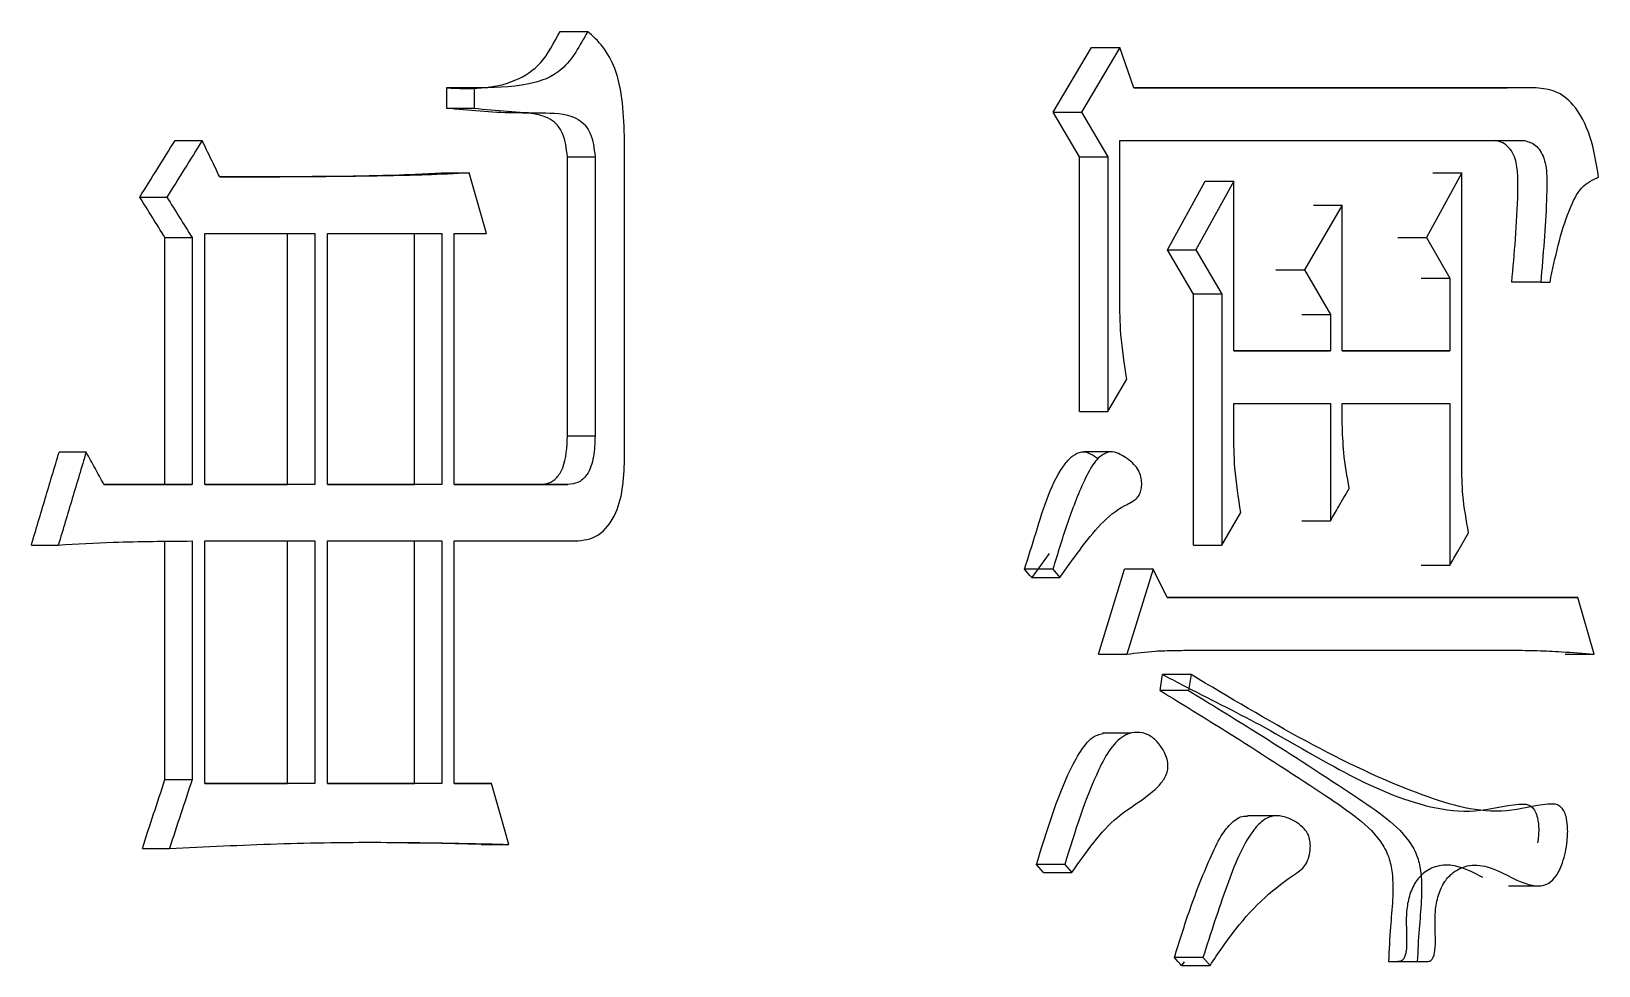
# Model space of a CAD drawing. Header units: millimetres. Extents: x 2003 to 4439, y 563 to 2285.
# Drawn here: x 2873.78 to 2877.974, y 727.521 to 730.019 of the extents above; entities that cross this region are included whole.
import ezdxf

# ---------------------------------------------------------------- set-up
doc = ezdxf.new("R2010")
doc.units = ezdxf.units.MM

msp = doc.modelspace()

# ---------------------------------------------------------------- linework, layer by layer
at = {"color": 7, "linetype": 'Continuous', "lineweight": 25}
for p, q in [((2875.1948, 730.0193), (2875.2688, 730.0193)), ((2876.5144, 729.803), (2876.6165, 729.9761)), ((2876.6923, 729.9761), (2876.5901, 729.803)), ((2876.6165, 729.9761), (2876.6923, 729.9761)), ((2876.7306, 729.8679), (2876.6923, 729.9761)), ((2874.965, 729.8679), (2874.8914, 729.8679)), ((2874.8914, 729.8679), (2874.8914, 729.8138)), ((2874.965, 729.8679), (2874.965, 729.8138)), ((2877.8066, 729.8679), (2876.7306, 729.8679)), ((2876.7306, 729.8679), (2877.7293, 729.8679)), ((2877.8066, 729.8679), (2877.7294, 729.8679)), ((2874.8914, 729.8138), (2874.965, 729.8138)), ((2876.5144, 729.803), (2876.5901, 729.803)), ((2876.5846, 729.684), (2876.5144, 729.803)), ((2876.5901, 729.803), (2876.6604, 729.684)), ((2874.1646, 729.7272), (2874.2372, 729.7272)), ((2875.3675, 728.8835), (2875.3675, 729.7273)), ((2876.6923, 729.7273), (2877.7755, 729.7273)), ((2876.6923, 729.3054), (2876.6923, 729.7273)), ((2875.2146, 729.6842), (2875.2886, 729.6842)), ((2875.2146, 728.9376), (2875.2146, 729.6842)), ((2875.2886, 729.6842), (2875.2886, 728.9376)), ((2876.5846, 729.684), (2876.6604, 729.684)), ((2876.5846, 729.0025), (2876.5846, 729.684)), ((2876.6604, 729.684), (2876.6604, 729.0025)), ((2874.8781, 729.6407), (2874.9517, 729.6407)), ((2877.6074, 729.6407), (2877.5136, 729.4677)), ((2877.5304, 729.6407), (2877.6074, 729.6407)), ((2877.6074, 728.8619), (2877.6074, 729.6407)), ((2876.8199, 729.4352), (2876.9212, 729.6191)), ((2876.9975, 729.6191), (2876.896, 729.4352)), ((2876.9212, 729.6191), (2876.9975, 729.6191)), ((2876.9975, 729.1648), (2876.9975, 729.6191)), ((2874.0704, 729.5758), (2874.143, 729.5758)), ((2877.2878, 729.5542), (2877.187, 729.3811)), ((2877.2112, 729.5542), (2877.2878, 729.5542)), ((2877.2878, 729.1648), (2877.2878, 729.5542)), ((2874.1377, 729.4676), (2874.2103, 729.4676)), ((2874.1377, 728.8078), (2874.1377, 729.4676)), ((2874.2103, 729.4676), (2874.2103, 728.8078)), ((2874.244, 728.8078), (2874.244, 729.4784)), ((2874.244, 729.4784), (2874.539, 729.4784)), ((2874.4659, 728.8078), (2874.4659, 729.4784)), ((2874.539, 729.4784), (2874.539, 728.8078)), ((2874.5724, 729.4784), (2874.8788, 729.4785)), ((2874.5724, 728.8078), (2874.5724, 729.4784)), ((2874.8053, 728.8078), (2874.8053, 729.4785)), ((2874.8788, 729.4785), (2874.8788, 728.8078)), ((2874.9119, 729.4785), (2874.9981, 729.4785)), ((2874.9119, 728.8078), (2874.9119, 729.4785)), ((2877.4368, 729.4677), (2877.5136, 729.4677)), ((2877.5136, 729.4677), (2877.5761, 729.3595)), ((2876.8199, 729.4352), (2876.896, 729.4352)), ((2876.8896, 729.3162), (2876.8199, 729.4352)), ((2876.896, 729.4352), (2876.9658, 729.3162)), ((2877.1105, 729.3811), (2877.187, 729.3811)), ((2877.187, 729.3811), (2877.2563, 729.2621)), ((2877.4992, 729.3595), (2877.5761, 729.3595)), ((2877.5761, 729.3595), (2877.5761, 729.1648)), ((2877.819, 729.3487), (2877.7418, 729.3487)), ((2877.819, 729.3487), (2877.8438, 729.3487)), ((2876.9658, 729.3162), (2876.8896, 729.3162)), ((2876.8896, 728.6455), (2876.8896, 729.3162)), ((2876.9658, 729.3162), (2876.9658, 728.6455)), ((2877.1798, 729.2621), (2877.2563, 729.2621)), ((2877.2563, 729.2621), (2877.2563, 729.1648)), ((2877.2563, 729.1648), (2876.9975, 729.1648)), ((2876.9975, 729.1648), (2877.1798, 729.1648)), ((2877.1798, 729.1648), (2877.2563, 729.1648)), ((2877.5761, 729.1648), (2877.2878, 729.1648)), ((2877.2878, 729.1648), (2877.4991, 729.1648)), ((2877.4992, 729.1648), (2877.5761, 729.1648)), ((2876.6604, 729.0025), (2876.7115, 729.089)), ((2876.5846, 729.0025), (2876.6604, 729.0025)), ((2876.9975, 729.0241), (2877.2563, 729.0241)), ((2876.9975, 728.9484), (2876.9975, 729.0241)), ((2877.2563, 729.0241), (2877.2563, 728.7104)), ((2877.2878, 729.0241), (2877.5761, 729.0241)), ((2877.2878, 728.9701), (2877.2878, 729.0241)), ((2877.5761, 729.0241), (2877.5761, 728.5915)), ((2875.2146, 728.9376), (2875.2886, 728.9376)), ((2873.9269, 728.8943), (2873.8546, 728.8943)), ((2876.6725, 728.8947), (2876.5961, 728.8947)), ((2874.2103, 728.8078), (2873.9742, 728.8078)), ((2873.9742, 728.8078), (2874.1377, 728.8078)), ((2874.1377, 728.8078), (2874.2103, 728.8078)), ((2874.539, 728.8078), (2874.244, 728.8078)), ((2874.244, 728.8078), (2874.4659, 728.8078)), ((2874.539, 728.8078), (2874.4659, 728.8078)), ((2874.8788, 728.8078), (2874.5724, 728.8078)), ((2874.5724, 728.8078), (2874.8053, 728.8078)), ((2874.8788, 728.8078), (2874.8053, 728.8078)), ((2875.2161, 728.8078), (2874.9119, 728.8078)), ((2874.9119, 728.8078), (2875.1422, 728.8078)), ((2875.1422, 728.8078), (2875.2161, 728.8078)), ((2876.9658, 728.6455), (2877.0165, 728.7321)), ((2877.1798, 728.7104), (2877.2563, 728.7104)), ((2873.7802, 728.6455), (2873.8524, 728.6455)), ((2874.1377, 728.0181), (2874.1377, 728.6563)), ((2874.2103, 728.6563), (2874.2103, 728.0181)), ((2874.244, 728.0073), (2874.244, 728.6563)), ((2874.244, 728.6563), (2874.539, 728.6563)), ((2874.4659, 728.0073), (2874.4659, 728.6563)), ((2874.539, 728.6563), (2874.539, 728.0073)), ((2874.5724, 728.0073), (2874.5724, 728.6563)), ((2874.5724, 728.6563), (2874.8788, 728.6563)), ((2874.8053, 728.0073), (2874.8053, 728.6563)), ((2874.8788, 728.6563), (2874.8788, 728.0073)), ((2874.9119, 728.6563), (2875.2359, 728.6563)), ((2874.9119, 728.0073), (2874.9119, 728.6563)), ((2876.5037, 728.6225), (2876.4569, 728.559)), ((2876.8896, 728.6455), (2876.9658, 728.6455)), ((2876.5133, 728.5806), (2876.4377, 728.5806)), ((2876.6356, 728.3535), (2876.7056, 728.5806)), ((2876.7816, 728.5806), (2876.7056, 728.5806)), ((2876.7816, 728.5806), (2876.7115, 728.3535)), ((2876.8197, 728.5049), (2876.7816, 728.5806)), ((2877.4992, 728.5915), (2877.5761, 728.5915)), ((2876.4569, 728.559), (2876.5325, 728.559)), ((2877.9182, 728.5049), (2876.8197, 728.5049)), ((2876.8197, 728.5049), (2877.8408, 728.5049)), ((2877.8409, 728.5049), (2877.9182, 728.5049)), ((2877.9616, 728.3535), (2877.9182, 728.5049)), ((2876.6356, 728.3535), (2876.7115, 728.3535)), ((2876.8896, 728.3643), (2877.7444, 728.3643)), ((2877.6673, 728.3643), (2877.7444, 728.3643)), ((2877.8842, 728.3535), (2877.9616, 728.3535)), ((2876.8008, 728.2561), (2876.8072, 728.2994)), ((2876.8833, 728.2994), (2876.8072, 728.2994)), ((2876.8833, 728.2994), (2876.8769, 728.2561)), ((2876.8769, 728.2561), (2876.8008, 728.2561)), ((2876.7223, 728.1425), (2876.6464, 728.1425)), ((2874.1377, 728.0181), (2874.2103, 728.0181)), ((2874.539, 728.0073), (2874.244, 728.0073)), ((2874.244, 728.0073), (2874.4659, 728.0073)), ((2874.539, 728.0073), (2874.4659, 728.0073)), ((2874.8788, 728.0073), (2874.5724, 728.0073)), ((2874.5724, 728.0073), (2874.8053, 728.0073)), ((2874.8788, 728.0073), (2874.8053, 728.0073)), ((2875.0113, 728.0073), (2874.9119, 728.0073)), ((2874.9119, 728.0073), (2874.9377, 728.0073)), ((2874.9377, 728.0073), (2875.0113, 728.0073)), ((2877.1114, 727.9214), (2877.0345, 727.9214)), ((2874.0772, 727.8342), (2874.1497, 727.8342)), ((2874.9839, 727.845), (2875.0577, 727.845)), ((2876.4888, 727.7693), (2876.4697, 727.791)), ((2876.5453, 727.791), (2876.5645, 727.7693)), ((2876.4888, 727.7693), (2876.5645, 727.7693)), ((2877.733, 727.7338), (2877.8107, 727.7338)), ((2876.915, 727.5422), (2876.8388, 727.5422)), ((2876.8651, 727.5308), (2876.8578, 727.5206)), ((2877.4368, 727.5314), (2877.5136, 727.5314)), ((2876.8578, 727.5206), (2876.934, 727.5206))]:
    msp.add_line(p, q, dxfattribs=at)
at = {"color": 7, "linetype": 'Continuous', "lineweight": 25, "flags": 128}
for points in [[(2874.9981, 729.4785), (2874.9749, 729.5596), (2874.9517, 729.6407)], [(2876.4569, 728.559), (2876.4521, 728.5644), (2876.4473, 728.5698), (2876.4377, 728.5806)], [(2876.5133, 728.5806), (2876.5229, 728.5698), (2876.5325, 728.559)], [(2875.0577, 727.845), (2875.0345, 727.9262), (2875.0113, 728.0073)], [(2876.5453, 727.791), (2876.5173, 727.791), (2876.4935, 727.791), (2876.4697, 727.791)], [(2876.8579, 727.5206), (2876.853, 727.5261), (2876.8482, 727.5316), (2876.8389, 727.5422)], [(2876.915, 727.5422), (2876.9198, 727.5367), (2876.9269, 727.5286), (2876.934, 727.5206)], [(2877.4118, 727.5314), (2877.4402, 727.5314), (2877.4886, 727.5314)]]:
    msp.add_lwpolyline(points, dxfattribs=at)
at = {"color": 7, "linetype": 'Continuous', "lineweight": 25}
for points, knots in [([(2874.8914, 729.8679), (2874.954, 729.8657), (2875.0415, 729.8627), (2875.148, 729.9294), (2875.179, 729.989), (2875.1948, 730.0193)], [0, 0, 0, 0, 0.552607, 0.772172, 1, 1, 1, 1]), ([(2875.2688, 730.0193), (2875.2479, 729.9812), (2875.2069, 729.9064), (2875.0927, 729.8694), (2875.0134, 729.8684), (2874.965, 729.8679)], [0, 0, 0, 0, 0.287877, 0.565058, 1, 1, 1, 1]), ([(2875.3675, 729.7273), (2875.3653, 729.7954), (2875.3622, 729.8895), (2875.3111, 729.9805), (2875.2828, 730.0065), (2875.2688, 730.0193)], [0, 0, 0, 0, 0.57016, 0.787713, 1, 1, 1, 1]), ([(2877.9739, 729.6299), (2877.9678, 729.667), (2877.9558, 729.7397), (2877.9133, 729.8226), (2877.8593, 729.8632), (2877.8241, 729.8663), (2877.8066, 729.8679)], [0, 0, 0, 0, 0.292671, 0.574804, 0.788903, 1, 1, 1, 1]), ([(2875.2146, 729.6842), (2875.2119, 729.706), (2875.2078, 729.7399), (2875.1857, 729.7734), (2875.1422, 729.8019), (2875.0412, 729.7989), (2874.9509, 729.8079), (2874.8914, 729.8138)], [0, 0, 0, 0, 0.11952, 0.186238, 0.251201, 0.506978, 1, 1, 1, 1]), ([(2874.965, 729.8138), (2875.0245, 729.8079), (2875.115, 729.7989), (2875.2161, 729.8019), (2875.2596, 729.7734), (2875.2818, 729.7399), (2875.2859, 729.706), (2875.2886, 729.6842)], [0, 0, 0, 0, 0.493123, 0.748949, 0.813909, 0.880596, 1, 1, 1, 1]), ([(2874.0704, 729.5758), (2874.0861, 729.601), (2874.1175, 729.6515), (2874.1489, 729.702), (2874.1646, 729.7272)], [0, 0, 0, 0, 0.499999, 1, 1, 1, 1]), ([(2874.2372, 729.7272), (2874.2215, 729.702), (2874.1901, 729.6515), (2874.1587, 729.601), (2874.143, 729.5758)], [0, 0, 0, 0, 0.499999, 1, 1, 1, 1]), ([(2874.2843, 729.6299), (2874.2765, 729.6461), (2874.2608, 729.6786), (2874.2451, 729.711), (2874.2372, 729.7272)], [0, 0, 0, 0, 0.5, 1, 1, 1, 1]), ([(2877.7417, 729.3487), (2877.745, 729.387), (2877.752, 729.467), (2877.7577, 729.5626), (2877.7582, 729.6343), (2877.7539, 729.6737), (2877.7411, 729.7007), (2877.726, 729.717), (2877.7111, 729.7244), (2877.7014, 729.7266), (2877.6983, 729.7273)], [0, 0, 0, 0, 0.268829, 0.56133, 0.664341, 0.768404, 0.830798, 0.892792, 0.965759, 1, 1, 1, 1]), ([(2877.7755, 729.7273), (2877.7856, 729.7244), (2877.8062, 729.7186), (2877.8318, 729.6804), (2877.8361, 729.624), (2877.833, 729.5136), (2877.8252, 729.4217), (2877.819, 729.3487)], [0, 0, 0, 0, 0.1108835, 0.2260486, 0.356903, 0.4892019, 1, 1, 1, 1]), ([(2874.2842, 729.6301), (2874.3378, 729.6303), (2874.4304, 729.6305), (2874.5419, 729.6313), (2874.6096, 729.6319), (2874.6435, 729.6326), (2874.6676, 729.6331), (2874.7207, 729.6342), (2874.7926, 729.6362), (2874.8546, 729.6395), (2874.8781, 729.6407)], [0, 0, 0, 0, 0.269347, 0.464835, 0.56258, 0.611452, 0.635888, 0.68476, 0.880254, 1, 1, 1, 1]), ([(2874.9517, 729.6407), (2874.9133, 729.6387), (2874.87, 729.6365), (2874.8073, 729.6345), (2874.7446, 729.6332), (2874.6673, 729.6316), (2874.5899, 729.6312), (2874.5414, 729.6308), (2874.5074, 729.6306), (2874.488, 729.6305), (2874.4759, 729.6304), (2874.4662, 729.6304), (2874.4565, 729.6304), (2874.4467, 729.6303), (2874.4346, 729.6303), (2874.4249, 729.6302), (2874.4127, 729.6302), (2874.403, 729.6302), (2874.3908, 729.6301), (2874.3811, 729.6301), (2874.3714, 729.6301), (2874.3616, 729.6301), (2874.3519, 729.63), (2874.3397, 729.63), (2874.3312, 729.63), (2874.3227, 729.63), (2874.3178, 729.63), (2874.3117, 729.6299), (2874.3069, 729.6299), (2874.302, 729.6299), (2874.2972, 729.6299), (2874.2913, 729.6299), (2874.2866, 729.6299), (2874.2843, 729.6299)], [0, 0, 0, 0, 0.174064, 0.195822, 0.282854, 0.456917, 0.543949, 0.63098, 0.674496, 0.696253, 0.718011, 0.72889, 0.739769, 0.761527, 0.772406, 0.794164, 0.805043, 0.8268, 0.837679, 0.859437, 0.870316, 0.881195, 0.902953, 0.913832, 0.93559, 0.941029, 0.951908, 0.957347, 0.968226, 0.973666, 0.979105, 0.989553, 1, 1, 1, 1]), ([(2877.8438, 729.3487), (2877.8577, 729.415), (2877.8767, 729.5067), (2877.9258, 729.6074), (2877.9581, 729.6225), (2877.9739, 729.6299)], [0, 0, 0, 0, 0.5729384, 0.7913837, 1, 1, 1, 1]), ([(2874.1377, 729.4676), (2874.1265, 729.4857), (2874.1041, 729.5217), (2874.0817, 729.5578), (2874.0704, 729.5758)], [0, 0, 0, 0, 0.5, 1, 1, 1, 1]), ([(2874.143, 729.5758), (2874.1542, 729.5578), (2874.1767, 729.5217), (2874.1991, 729.4857), (2874.2103, 729.4676)], [0, 0, 0, 0, 0.499999, 1, 1, 1, 1]), ([(2876.7115, 729.089), (2876.7051, 729.1288), (2876.6938, 729.1999), (2876.6928, 729.2731), (2876.6923, 729.3054)], [0, 0, 0, 0, 0.558835, 1, 1, 1, 1]), ([(2877.3067, 728.797), (2877.301, 728.8287), (2877.2907, 728.8854), (2877.2887, 728.9441), (2877.2878, 728.9701)], [0, 0, 0, 0, 0.558879, 1, 1, 1, 1]), ([(2875.1422, 728.8078), (2875.1499, 728.8083), (2875.1653, 728.8094), (2875.1872, 728.8241), (2875.2115, 728.8648), (2875.2133, 728.9073), (2875.2146, 728.9376)], [0, 0, 0, 0, 0.177833, 0.357864, 0.544114, 1, 1, 1, 1]), ([(2875.2886, 728.9376), (2875.288, 728.9188), (2875.2868, 728.8818), (2875.2711, 728.8339), (2875.2435, 728.81), (2875.2252, 728.8085), (2875.2161, 728.8078)], [0, 0, 0, 0, 0.293264, 0.577264, 0.790624, 1, 1, 1, 1]), ([(2877.0165, 728.7321), (2877.0102, 728.7718), (2876.9989, 728.843), (2876.9979, 728.9161), (2876.9975, 728.9484)], [0, 0, 0, 0, 0.558836, 1, 1, 1, 1]), ([(2873.7802, 728.6455), (2873.7926, 728.687), (2873.8174, 728.7699), (2873.8422, 728.8528), (2873.8546, 728.8943)], [0, 0, 0, 0, 0.5, 1, 1, 1, 1]), ([(2873.9269, 728.8943), (2873.9145, 728.8528), (2873.8896, 728.7699), (2873.8648, 728.687), (2873.8524, 728.6455)], [0, 0, 0, 0, 0.499999, 1, 1, 1, 1]), ([(2873.9742, 728.8078), (2873.9663, 728.8222), (2873.9506, 728.851), (2873.9348, 728.8799), (2873.9269, 728.8943)], [0, 0, 0, 0, 0.500001, 1, 1, 1, 1]), ([(2875.2359, 728.6563), (2875.2567, 728.6584), (2875.2988, 728.6625), (2875.3469, 728.7241), (2875.3653, 728.8049), (2875.3668, 728.8572), (2875.3675, 728.8835)], [0, 0, 0, 0, 0.266734, 0.54095, 0.768753, 1, 1, 1, 1]), ([(2876.4377, 728.5806), (2876.4479, 728.6132), (2876.4787, 728.7114), (2876.5138, 728.8282), (2876.5665, 728.8859), (2876.5902, 728.8973), (2876.6142, 728.8914), (2876.6282, 728.8811), (2876.6352, 728.8759)], [0, 0, 0, 0, 0.229685, 0.691562, 0.770769, 0.85031, 0.924651, 1, 1, 1, 1]), ([(2876.5325, 728.559), (2876.55, 728.5836), (2876.6027, 728.6575), (2876.6699, 728.7391), (2876.7324, 728.7627), (2876.7462, 728.7812), (2876.7506, 728.7951), (2876.7517, 728.8112), (2876.7495, 728.8287), (2876.7428, 728.847), (2876.7244, 728.8694), (2876.7003, 728.8851), (2876.6731, 728.8973), (2876.6493, 728.8905), (2876.6231, 728.8683), (2876.5898, 728.8048), (2876.5521, 728.7076), (2876.5263, 728.6231), (2876.5133, 728.5806)], [0, 0, 0, 0, 0.109185, 0.329159, 0.383764, 0.397994, 0.412315, 0.428913, 0.44575, 0.465116, 0.490353, 0.552222, 0.585254, 0.61868, 0.660425, 0.720614, 0.859403, 1, 1, 1, 1]), ([(2877.6261, 728.678), (2877.62, 728.7116), (2877.609, 728.7718), (2877.6079, 728.8343), (2877.6074, 728.8619)], [0, 0, 0, 0, 0.558545, 1, 1, 1, 1]), ([(2877.2563, 728.7104), (2877.2635, 728.7228), (2877.2755, 728.7434), (2877.2923, 728.7722), (2877.3019, 728.7887), (2877.3067, 728.797)], [0, 0, 0, 0, 0.42837, 0.714189, 1, 1, 1, 1]), ([(2877.5761, 728.5915), (2877.5833, 728.6038), (2877.5952, 728.6244), (2877.6118, 728.6533), (2877.6213, 728.6698), (2877.6261, 728.678)], [0, 0, 0, 0, 0.428365, 0.714185, 1, 1, 1, 1]), ([(2873.8524, 728.6455), (2873.9015, 728.6483), (2873.9858, 728.6531), (2874.1051, 728.6556), (2874.1752, 728.6561), (2874.2103, 728.6563)], [0, 0, 0, 0, 0.41049, 0.705225, 1, 1, 1, 1]), ([(2876.7115, 728.3535), (2876.7368, 728.3568), (2876.7791, 728.3624), (2876.8386, 728.3635), (2876.8726, 728.364), (2876.8896, 728.3643)], [0, 0, 0, 0, 0.426865, 0.713404, 1, 1, 1, 1]), ([(2877.7444, 728.3643), (2877.7662, 728.364), (2877.8098, 728.3634), (2877.8823, 728.3601), (2877.9327, 728.3559), (2877.9616, 728.3535)], [0, 0, 0, 0, 0.300385, 0.600783, 1, 1, 1, 1]), ([(2876.8072, 728.2994), (2876.8246, 728.2901), (2876.9115, 728.244), (2877.1517, 728.128), (2877.4045, 727.9566), (2877.6434, 727.9265), (2877.729, 727.9512), (2877.7807, 727.9536), (2877.7957, 727.9458), (2877.8047, 727.9334), (2877.8115, 727.9129), (2877.8149, 727.8836), (2877.8121, 727.8613), (2877.8106, 727.8491)], [0, 0, 0, 0, 0.049956, 0.249704, 0.686626, 0.796056, 0.90562, 0.927942, 0.938242, 0.948634, 0.960298, 0.978294, 1, 1, 1, 1]), ([(2877.5136, 727.5314), (2877.5165, 727.5315), (2877.5213, 727.5317), (2877.5276, 727.5364), (2877.5322, 727.5439), (2877.5367, 727.5605), (2877.5379, 727.6024), (2877.5338, 727.6545), (2877.5436, 727.7101), (2877.5606, 727.7463), (2877.5874, 727.7745), (2877.6266, 727.792), (2877.6957, 727.7866), (2877.7574, 727.7421), (2877.8141, 727.7314), (2877.8416, 727.7394), (2877.8626, 727.7608), (2877.8802, 727.7999), (2877.8903, 727.8468), (2877.8918, 727.8897), (2877.8878, 727.9174), (2877.8813, 727.9348), (2877.873, 727.9456), (2877.8585, 727.9537), (2877.809, 727.9514), (2877.6906, 727.917), (2877.3615, 728.0125), (2877.087, 728.1771), (2876.8833, 728.2994)], [0, 0, 0, 0, 0.005261, 0.008837, 0.012422, 0.017277, 0.029828, 0.061172, 0.078769, 0.096459, 0.112862, 0.137643, 0.170618, 0.238675, 0.261666, 0.275651, 0.289759, 0.306991, 0.331345, 0.347224, 0.357105, 0.364402, 0.370592, 0.376767, 0.392657, 0.46137, 0.600195, 1, 1, 1, 1]), ([(2876.8008, 728.2561), (2876.8604, 728.2196), (2877.0057, 728.1308), (2877.1789, 728.0181), (2877.3173, 727.9263), (2877.3799, 727.8722), (2877.4131, 727.8154), (2877.4285, 727.736), (2877.4167, 727.641), (2877.4131, 727.5622), (2877.4117, 727.5314)], [0, 0, 0, 0, 0.221958, 0.540906, 0.653572, 0.74861, 0.789223, 0.822078, 0.930486, 1, 1, 1, 1]), ([(2876.8769, 728.2561), (2876.9366, 728.2197), (2877.0819, 728.1309), (2877.2553, 728.0182), (2877.3939, 727.9263), (2877.4568, 727.8723), (2877.4901, 727.8151), (2877.5056, 727.734), (2877.4937, 727.6392), (2877.49, 727.5604), (2877.4886, 727.5314)], [0, 0, 0, 0, 0.221772, 0.540825, 0.653503, 0.748944, 0.789647, 0.822549, 0.93445, 1, 1, 1, 1]), ([(2876.4697, 727.791), (2876.4967, 727.8794), (2876.5305, 727.9905), (2876.5904, 728.1022), (2876.6221, 728.1367), (2876.6427, 728.1401), (2876.6479, 728.141)], [0, 0, 0, 0, 0.631823, 0.79327, 0.948374, 1, 1, 1, 1]), ([(2876.5645, 727.7693), (2876.6029, 727.8244), (2876.6707, 727.9219), (2876.7677, 727.9685), (2876.8103, 728.0162), (2876.8194, 728.0366), (2876.8226, 728.0546), (2876.8194, 728.0738), (2876.8106, 728.0952), (2876.7944, 728.1195), (2876.7694, 728.1405), (2876.7387, 728.1466), (2876.7027, 728.139), (2876.6662, 728.1031), (2876.6064, 727.9895), (2876.5724, 727.879), (2876.5453, 727.791)], [0, 0, 0, 0, 0.207529, 0.367372, 0.400836, 0.41667, 0.431354, 0.448141, 0.466694, 0.497248, 0.538464, 0.578549, 0.619959, 0.682145, 0.746849, 1, 1, 1, 1]), ([(2874.0772, 727.8342), (2874.0873, 727.8649), (2874.1074, 727.9262), (2874.1276, 727.9875), (2874.1377, 728.0181)], [0, 0, 0, 0, 0.5, 1, 1, 1, 1]), ([(2874.2103, 728.0181), (2874.2002, 727.9875), (2874.18, 727.9262), (2874.1598, 727.8649), (2874.1497, 727.8342)], [0, 0, 0, 0, 0.5, 1, 1, 1, 1]), ([(2876.8388, 727.5422), (2876.8523, 727.5857), (2876.8816, 727.6801), (2876.9256, 727.7902), (2876.9636, 727.8713), (2876.9948, 727.9077), (2877.0192, 727.9223), (2877.0325, 727.9204), (2877.0344, 727.9201)], [0, 0, 0, 0, 0.286903, 0.6225, 0.772264, 0.876903, 0.981839, 1, 1, 1, 1]), ([(2876.934, 727.5206), (2876.9565, 727.5541), (2877.0245, 727.6555), (2877.1126, 727.7349), (2877.1815, 727.7787), (2877.1938, 727.796), (2877.2009, 727.8174), (2877.2033, 727.8392), (2877.2012, 727.8594), (2877.1943, 727.8771), (2877.1747, 727.9003), (2877.1446, 727.9167), (2877.1073, 727.9245), (2877.0744, 727.9109), (2877.0248, 727.8549), (2876.9738, 727.7244), (2876.9358, 727.6066), (2876.915, 727.5422)], [0, 0, 0, 0, 0.118687, 0.359196, 0.382949, 0.402078, 0.421221, 0.441113, 0.455768, 0.470499, 0.490908, 0.548405, 0.590663, 0.633125, 0.674263, 0.821869, 1, 1, 1, 1]), ([(2874.1497, 727.8342), (2874.1978, 727.8365), (2874.3422, 727.8432), (2874.5658, 727.8512), (2874.8203, 727.8503), (2874.9786, 727.8468), (2875.0577, 727.845)], [0, 0, 0, 0, 0.157705, 0.473128, 0.736533, 1, 1, 1, 1]), ([(2874.9839, 727.845), (2874.9366, 727.8462), (2874.8534, 727.8483), (2874.7696, 727.8487), (2874.7334, 727.8489)], [0, 0, 0, 0, 0.568277, 1, 1, 1, 1]), ([(2877.6641, 727.756), (2877.6392, 727.7692), (2877.5992, 727.7904), (2877.5435, 727.7902), (2877.5065, 727.7718), (2877.4802, 727.7414), (2877.4649, 727.7033), (2877.4583, 727.6583), (2877.4596, 727.6191), (2877.4604, 727.5856), (2877.4597, 727.5642), (2877.4568, 727.5487), (2877.4529, 727.5394), (2877.4473, 727.5333), (2877.4416, 727.5314), (2877.438, 727.5314), (2877.4367, 727.5314)], [0, 0, 0, 0, 0.228435, 0.365959, 0.47747, 0.560756, 0.644414, 0.72173, 0.812952, 0.861162, 0.908003, 0.931324, 0.949965, 0.968751, 0.989061, 1, 1, 1, 1]), ([(2877.4886, 727.5314), (2877.4933, 727.5314), (2877.5016, 727.5314), (2877.51, 727.5314), (2877.5136, 727.5314)], [0, 0, 0, 0, 0.56, 1, 1, 1, 1])]:
    msp.add_open_spline(points, degree=3, knots=knots, dxfattribs=at)

doc.saveas('drawing.dxf')
